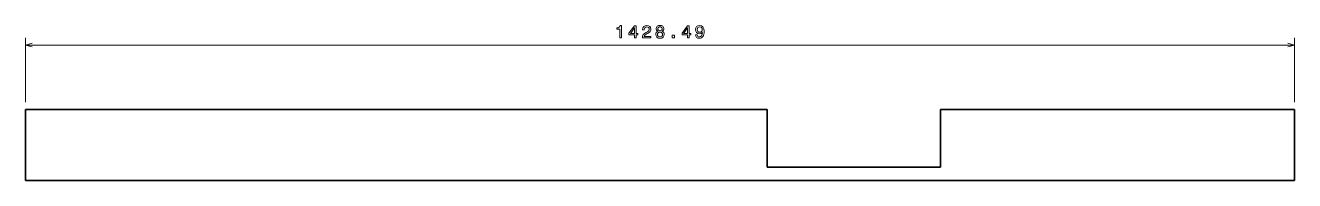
# Model space of a CAD drawing. Extents: x 26 to 383, y 107 to 151.
import ezdxf

# ---------------------------------------------------------------- set-up
doc = ezdxf.new("R2010")
doc.units = 0

msp = doc.modelspace()

# ---------------------------------------------------------------- linework, layer by layer
at = {"color": 7, "lineweight": 13, "ltscale": 0.452157}
for p, q in [((25.901459, 128.986008), (25.901459, 147.072296)), ((383.024017, 128.986008), (383.024017, 147.072296))]:
    msp.add_line(p, q, dxfattribs=at)
at = {"color": 7, "lineweight": 13}
msp.add_line((25.901459, 145.072296), (383.024017, 145.072296), dxfattribs=at)
at = {"color": 7, "lineweight": 35}
for p, q in [((134.776443, 126.986008), (25.901459, 126.986008)), ((25.901459, 126.986008), (25.901459, 106.986008)), ((203.817291, 126.986008), (135.817307, 126.986008)), ((234.608154, 126.986008), (204.858154, 126.986008)), ((313.108154, 126.986008), (283.358154, 126.986008)), ((314.149017, 126.986008), (383.024017, 126.986008)), ((383.024017, 106.986008), (383.024017, 126.986008)), ((234.608154, 110.736008), (283.358154, 110.736008)), ((134.776443, 106.986008), (25.901459, 106.986008)), ((203.817291, 106.986008), (135.817307, 106.986008)), ((313.108154, 106.986008), (204.858154, 106.986008)), ((314.149017, 106.986008), (383.024017, 106.986008))]:
    msp.add_line(p, q, dxfattribs=at)
at = {"color": 7, "lineweight": 35, "ltscale": 0.026022}
for p, q in [((135.817307, 126.986008), (134.776443, 126.986008)), ((204.858154, 126.986008), (203.817291, 126.986008)), ((313.108154, 126.986008), (314.149017, 126.986008)), ((135.817307, 106.986008), (134.776443, 106.986008)), ((204.858154, 106.986008), (203.817291, 106.986008)), ((313.108154, 106.986008), (314.149017, 106.986008))]:
    msp.add_line(p, q, dxfattribs=at)
at = {"color": 7, "lineweight": 35, "ltscale": 0.40625}
for p, q in [((234.608154, 126.986008), (234.608154, 110.736008)), ((283.358154, 110.736008), (283.358154, 126.986008))]:
    msp.add_line(p, q, dxfattribs=at)
at = {"color": 7, "lineweight": 13}
for points in [[(193.163879, 147.072296), (193.622818, 147.072296), (193.622818, 150.597519), (193.279877, 150.597519), (193.189087, 150.289871), (193.007538, 150.083099), (192.730164, 149.962067), (192.346878, 149.921722), (192.346878, 149.563644), (193.163879, 149.563644)], [(197.268066, 147.072296), (197.721954, 147.072296), (197.721954, 147.939728), (198.221222, 147.939728), (198.221222, 148.343185), (197.721954, 148.343185), (197.721954, 150.496643), (197.263016, 150.496643), (195.729874, 148.38353), (195.729874, 147.939728), (197.268066, 147.939728)], [(199.496155, 147.072296), (201.901779, 147.072296), (201.901779, 147.506012), (200.000488, 147.506012), (200.106384, 147.743042), (200.287949, 147.939728), (200.847748, 148.297806), (201.145294, 148.449097), (201.478149, 148.665955), (201.715179, 148.918121), (201.851349, 149.215668), (201.901779, 149.553558), (201.81604, 149.977203), (201.57901, 150.310043), (201.215897, 150.521866), (200.746887, 150.597519), (200.262726, 150.51178), (199.894577, 150.27475), (199.657532, 149.8965), (199.576843, 149.397217), (199.576843, 149.326614), (200.035782, 149.326614), (200.035782, 149.366959), (200.081177, 149.7099), (200.217346, 149.962067), (200.434204, 150.123444), (200.721664, 150.178925), (201.01416, 150.128494), (201.231018, 150.002411), (201.372238, 149.805725), (201.422668, 149.558609), (201.38736, 149.326614), (201.29155, 149.129929), (201.130157, 148.958466), (200.908264, 148.807159), (200.610718, 148.645782), (200.116486, 148.333099), (199.768494, 148.000244), (199.561722, 147.596786), (199.496155, 147.087433)], [(203.837372, 148.958466), (203.58017, 148.817261), (203.403656, 148.620575), (203.292694, 148.373444), (203.257401, 148.075897), (203.338089, 147.627045), (203.570068, 147.279068), (203.948318, 147.057159), (204.462738, 146.971436), (204.972092, 147.057159), (205.350342, 147.279068), (205.582336, 147.627045), (205.66806, 148.075897), (205.627716, 148.373444), (205.521805, 148.620575), (205.34024, 148.817261), (205.088089, 148.958466), (205.289825, 149.079498), (205.43103, 149.245926), (205.516754, 149.447662), (205.547028, 149.694778), (205.466339, 150.052841), (205.254517, 150.340302), (204.911575, 150.526901), (204.462738, 150.597519), (204.008835, 150.526901), (203.665894, 150.340302), (203.449036, 150.052841), (203.373383, 149.694778), (203.398605, 149.447662), (203.484344, 149.245926)], [(203.852509, 149.654434), (203.892853, 149.876328), (204.013885, 150.047806), (204.205521, 150.153702), (204.462738, 150.194061), (204.71489, 150.153702), (204.906525, 150.047806), (205.027573, 149.876328), (205.072968, 149.654434), (205.027573, 149.42749), (204.906525, 149.250977), (204.71489, 149.134979), (204.462738, 149.09967), (204.205521, 149.140015), (204.013885, 149.250977), (203.892853, 149.42749)], [(212.212158, 147.072296), (212.666046, 147.072296), (212.666046, 147.939728), (213.165314, 147.939728), (213.165314, 148.343185), (212.666046, 148.343185), (212.666046, 150.496643), (212.207108, 150.496643), (210.673965, 148.38353), (210.673965, 147.939728), (212.212158, 147.939728)], [(214.460419, 147.939728), (214.536072, 147.541321), (214.75293, 147.233673), (215.095871, 147.042038), (215.549759, 146.971436), (215.847321, 147.006729), (216.114594, 147.097519), (216.341553, 147.253845), (216.533188, 147.475754), (216.684479, 147.753128), (216.795441, 148.096069), (216.860992, 148.489441), (216.886215, 148.943329), (216.800476, 149.654434), (216.55336, 150.173889), (216.159988, 150.486557), (215.620361, 150.597519), (215.126129, 150.506729), (214.75293, 150.264664), (214.510864, 149.891464), (214.430161, 149.42244), (214.510864, 148.938293), (214.747894, 148.570129), (215.100922, 148.33815), (215.549759, 148.262497), (216.023834, 148.358322), (216.381897, 148.650818), (216.301208, 148.091034), (216.139816, 147.692612), (215.8927, 147.455582), (215.55481, 147.379929), (215.292557, 147.415237), (215.100922, 147.526184), (214.974823, 147.702698), (214.924408, 147.939728)], [(214.919357, 149.42749), (214.969788, 149.740158), (215.110992, 149.987274), (215.332901, 150.143616), (215.620361, 150.199097), (215.917908, 150.143616), (216.144867, 149.987274), (216.286072, 149.745209), (216.341553, 149.432526), (216.286072, 149.114807), (216.144867, 148.877777), (215.912872, 148.731522), (215.605225, 148.681091), (215.32785, 148.731522), (215.110992, 148.877777), (214.969788, 149.109756)], [(196.153503, 148.343185), (197.268066, 149.911636), (197.268066, 148.343185)], [(203.741547, 148.085983), (203.786926, 148.353271), (203.933197, 148.555008), (204.160126, 148.686127), (204.462738, 148.731522), (204.760284, 148.686127), (204.987228, 148.555008), (205.133484, 148.353271), (205.183914, 148.085983), (205.133484, 147.798523), (204.987228, 147.581665), (204.760284, 147.44046), (204.462738, 147.395065), (204.160126, 147.44046), (203.933197, 147.581665), (203.786926, 147.798523)], [(207.850769, 147.072296), (208.546738, 147.072296), (208.546738, 147.82373), (207.850769, 147.82373)], [(211.097595, 148.343185), (212.212158, 149.911636), (212.212158, 148.343185)]]:
    msp.add_lwpolyline(points, close=True, dxfattribs=at)
for points in [[(27.833282, 145.589935), (25.901459, 145.072296), (27.833282, 144.554657)], [(381.092163, 144.554657), (383.024017, 145.072296), (381.092163, 145.589935)]]:
    msp.add_lwpolyline(points, dxfattribs=at)

doc.saveas('drawing.dxf')
